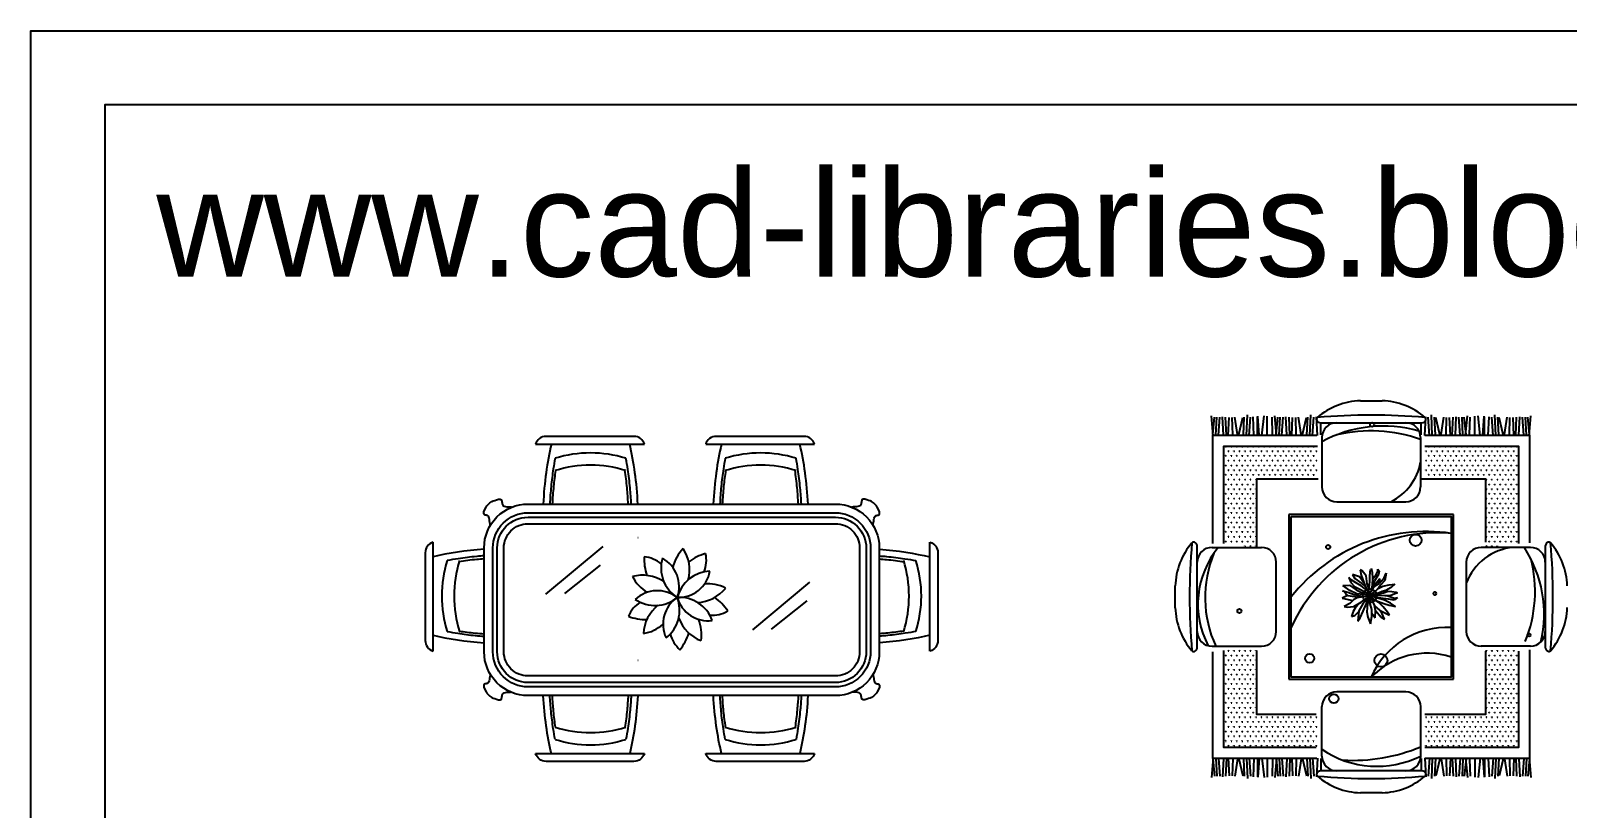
# Model space of a CAD drawing. Header units: inches. Extents: x 11.8 to 54.3, y 7.5 to 32.3.
# Drawn here: x 33.31 to 40.31, y 28.76 to 32.3 of the extents above; entities that cross this region are included whole.
import ezdxf

# ---------------------------------------------------------------- set-up
doc = ezdxf.new("R2010")
doc.units = ezdxf.units.IN
doc.header["$MEASUREMENT"] = 0
for name, color, linetype in [('02', 2, 'Continuous'), ('1', 1, 'Continuous'), ('8', 8, 'Continuous'), ('kadrbm', 4, 'Continuous')]:
    doc.layers.add(name, color=color, linetype=linetype)
doc.styles.add('bmmm', font='swissel.ttf')
pattern_1 = [(0, (-86.709698, 124.909606), (0.0125, 0.021650635), [0.003125, -0.021875]), (90, (-86.708135, 124.909606), (-0.0125, 0.0216506351), [0.0015625, -0.04173877]), (90, (-86.707744, 124.909606), (-0.0125, 0.0216506351), [0.00125, -0.04205127]), (90, (-86.708526, 124.909606), (-0.0125, 0.0216506351), [0.00125, -0.04205127]), (60, (-86.707354, 124.909606), (-0.0125, 0.021650635), [0.001, -0.024]), (120, (-86.708916, 124.909606), (-0.025, 1e-11), [0.001, -0.024])]

# ---------------------------------------------------------------- blocks, each defined once
blk = doc.blocks.new('kadrbm')
at = {"layer": 'kadrbm', "color": 4}
blk.add_lwpolyline([(0, 0), (0, 24.7972), (21, 24.7972), (21, 0), (0, 0)], close=True, dxfattribs=at)
blk.add_lwpolyline([(20.6631, 0.3257), (20.6631, 24.4603), (0.3369, 24.4603), (0.3369, 0.3257), (20.6631, 0.3257)], dxfattribs=at)
at = {"layer": 'kadrbm', "color": 211, "true_color": 0xf674fb, "style": 'bmmm'}
blk.add_text('www.cad-libraries.blogspot.com', height=0.485134, dxfattribs=at).set_placement((0.5726, 23.6772))

msp = doc.modelspace()

# ---------------------------------------------------------------- hatches: boundary and pattern name
at = {"layer": '8'}
h = msp.add_hatch(dxfattribs=at)
h.set_pattern_fill('SWAMP', color=256, scale=0.025, style=0)
h.set_pattern_definition(pattern_1)
h.paths.add_polyline_path([(39.1755, 30.2562), (39.1755, 30.4062), (38.7449, 30.4062), (38.7449, 29.9625), (38.8949, 29.9441), (38.8949, 30.2562)])
h = msp.add_hatch(dxfattribs=at)
h.set_pattern_fill('SWAMP', color=256, scale=0.025, style=0)
h.set_pattern_definition(pattern_1)
h.paths.add_polyline_path([(39.6581, 30.2562), (39.6581, 30.4062), (40.0888, 30.4062), (40.0888, 29.9625), (39.9388, 29.9441), (39.9388, 30.2562)])
h = msp.add_hatch(dxfattribs=at)
h.set_pattern_fill('SWAMP', color=256, scale=0.025, style=0)
h.set_pattern_definition(pattern_1)
h.paths.add_polyline_path([(39.1755, 29.1822), (39.1755, 29.0322), (38.7449, 29.0322), (38.7449, 29.4759), (38.8949, 29.4943), (38.8949, 29.1822)])
h = msp.add_hatch(dxfattribs=at)
h.set_pattern_fill('SWAMP', color=256, scale=0.025, style=0)
h.set_pattern_definition(pattern_1)
h.paths.add_polyline_path([(39.6581, 29.1822), (39.6581, 29.0322), (40.0888, 29.0322), (40.0888, 29.4759), (39.9388, 29.4943), (39.9388, 29.1822)])

# ---------------------------------------------------------------- linework, layer by layer
at = {"layer": '02'}
for p, q in [((39.3671, 30.6122), (39.4663, 30.6122)), ((38.6966, 30.4529), (38.6885, 30.5438)), ((38.6946, 30.4589), (38.7027, 30.5377)), ((38.7087, 30.4562), (38.7128, 30.5377)), ((38.7208, 30.4562), (38.7269, 30.5377)), ((38.7431, 30.4562), (38.739, 30.5397)), ((38.7572, 30.4562), (38.7532, 30.5377)), ((38.7653, 30.4549), (38.7693, 30.5357)), ((38.7855, 30.4569), (38.7835, 30.5357)), ((38.8077, 30.4589), (38.7956, 30.5377)), ((38.8138, 30.4589), (38.832, 30.5357)), ((38.834, 30.4569), (38.8381, 30.5377)), ((38.8482, 30.4549), (38.8522, 30.5478)), ((38.8603, 30.4549), (38.8664, 30.5377)), ((38.8825, 30.4549), (38.8785, 30.5397)), ((38.8987, 30.4569), (38.8987, 30.5397)), ((38.9063, 30.4562), (38.9007, 30.5418)), ((38.9189, 30.4549), (38.929, 30.5438)), ((38.9431, 30.4562), (38.9431, 30.5418)), ((38.9674, 30.461), (38.9654, 30.5377)), ((38.9853, 30.4562), (38.9775, 30.5438)), ((38.9836, 30.4589), (38.9917, 30.5377)), ((38.9977, 30.4562), (39.0018, 30.5377)), ((39.0098, 30.4562), (39.0159, 30.5377)), ((39.0321, 30.4562), (39.028, 30.5397)), ((39.0462, 30.4562), (39.0422, 30.5377)), ((39.0543, 30.4549), (39.0583, 30.5357)), ((39.0745, 30.4569), (39.0725, 30.5357)), ((39.0967, 30.4589), (39.0846, 30.5377)), ((39.1028, 30.4589), (39.121, 30.5357)), ((39.123, 30.4569), (39.1271, 30.5377)), ((39.1372, 30.4549), (39.1412, 30.5478)), ((39.1493, 30.4549), (39.1554, 30.5377)), ((39.1715, 30.4549), (39.1675, 30.5397)), ((39.6607, 30.4549), (39.6647, 30.5397)), ((39.6829, 30.4549), (39.6768, 30.5377)), ((39.695, 30.4549), (39.691, 30.5478)), ((39.7092, 30.4569), (39.7051, 30.5377)), ((39.7294, 30.4589), (39.7112, 30.5357)), ((39.7354, 30.4589), (39.7476, 30.5377)), ((39.7577, 30.4569), (39.7597, 30.5357)), ((39.7779, 30.4549), (39.7738, 30.5357)), ((39.786, 30.4562), (39.79, 30.5377)), ((39.8001, 30.4562), (39.8042, 30.5397)), ((39.8223, 30.4562), (39.8163, 30.5377)), ((39.8345, 30.4562), (39.8304, 30.5377)), ((39.8486, 30.4589), (39.8405, 30.5377)), ((39.8469, 30.4562), (39.8547, 30.5438)), ((39.8648, 30.461), (39.8668, 30.5377)), ((39.889, 30.4562), (39.889, 30.5418)), ((39.9133, 30.4549), (39.9032, 30.5438)), ((39.9259, 30.4562), (39.9315, 30.5418)), ((39.9335, 30.4569), (39.9335, 30.5397)), ((39.9497, 30.4549), (39.9537, 30.5397)), ((39.9719, 30.4549), (39.9658, 30.5377)), ((39.984, 30.4549), (39.98, 30.5478)), ((39.9982, 30.4569), (39.9941, 30.5377)), ((40.0184, 30.4589), (40.0002, 30.5357)), ((40.0244, 30.4589), (40.0366, 30.5377)), ((40.0467, 30.4569), (40.0487, 30.5357)), ((40.0669, 30.4549), (40.0628, 30.5357)), ((40.075, 30.4562), (40.079, 30.5377)), ((40.0891, 30.4562), (40.0932, 30.5397)), ((40.1113, 30.4562), (40.1053, 30.5377)), ((40.1235, 30.4562), (40.1194, 30.5377)), ((40.1376, 30.4589), (40.1295, 30.5377)), ((40.1356, 30.4529), (40.1437, 30.5438)), ((39.1867, 30.5122), (39.6467, 30.5122)), ((39.1877, 30.4569), (39.1877, 30.5081)), ((39.6445, 30.4569), (39.6445, 30.5081)), ((35.6092, 30.4142), (36.1053, 30.4142)), ((36.3843, 30.4142), (36.8804, 30.4142)), ((39.1917, 30.4447), (39.1917, 30.2197)), ((39.6417, 30.4447), (39.6417, 30.2197)), ((39.2592, 30.1522), (39.5742, 30.1522)), ((39.7918, 30.0942), (39.0418, 30.0942)), ((39.0418, 30.0942), (39.0418, 29.3442)), ((39.7918, 29.3442), (39.7918, 30.0942)), ((35.1425, 29.4722), (35.1425, 29.9682)), ((36.0753, 29.9893), (36.0767, 29.9893)), ((37.4063, 29.4722), (37.4063, 29.9682)), ((35.916, 29.949), (35.6551, 29.7312)), ((38.6238, 29.4891), (38.6238, 29.9491)), ((38.6913, 29.9441), (38.9163, 29.9441)), ((40.1424, 29.9443), (39.9174, 29.9443)), ((40.2099, 29.9493), (40.2099, 29.4893)), ((35.9037, 29.8631), (35.741, 29.7343)), ((38.9838, 29.5616), (38.9838, 29.8766)), ((39.3755, 29.8383), (39.3667, 29.842)), ((39.3667, 29.842), (39.3711, 29.8185)), ((39.3935, 29.8143), (39.3755, 29.8383)), ((39.4096, 29.8154), (39.414, 29.844)), ((39.4164, 29.8503), (39.4203, 29.8321)), ((39.4203, 29.8321), (39.4222, 29.8023)), ((39.4393, 29.8206), (39.4475, 29.8357)), ((39.4475, 29.8357), (39.4471, 29.8446)), ((39.4471, 29.8446), (39.4529, 29.8357)), ((39.4529, 29.8357), (39.45, 29.8216)), ((39.4753, 29.8054), (39.485, 29.8263)), ((39.485, 29.8263), (39.4792, 29.794)), ((39.8499, 29.8768), (39.8499, 29.5618)), ((36.8581, 29.7864), (36.5973, 29.5686)), ((38.5238, 29.6695), (38.5238, 29.7686)), ((39.2874, 29.771), (39.3181, 29.7715)), ((39.319, 29.7481), (39.2874, 29.771)), ((39.3151, 29.807), (39.3239, 29.7851)), ((39.3259, 29.7971), (39.3151, 29.807)), ((39.3181, 29.7715), (39.3473, 29.7517)), ((39.3239, 29.7851), (39.34, 29.7669)), ((39.3448, 29.7851), (39.3259, 29.7971)), ((39.3638, 29.8107), (39.3307, 29.8216)), ((39.3307, 29.8216), (39.3424, 29.8028)), ((39.34, 29.7669), (39.3653, 29.7533)), ((39.3424, 29.8028), (39.374, 29.7794)), ((39.3706, 29.7695), (39.3448, 29.7851)), ((39.3836, 29.783), (39.3638, 29.8107)), ((39.3653, 29.7533), (39.3872, 29.7413)), ((39.3986, 29.748), (39.3706, 29.7695)), ((39.3711, 29.8185), (39.3877, 29.7715)), ((39.374, 29.7794), (39.3906, 29.7642)), ((39.3877, 29.7715), (39.41, 29.7233)), ((39.3974, 29.7783), (39.3935, 29.8143)), ((39.407, 29.7569), (39.3974, 29.7783)), ((39.4057, 29.7449), (39.4105, 29.7893)), ((39.4105, 29.7893), (39.4096, 29.8154)), ((39.4135, 29.7403), (39.4298, 29.7659)), ((39.4213, 29.7742), (39.416, 29.7461)), ((39.4315, 29.7914), (39.4186, 29.7608)), ((39.4222, 29.8023), (39.4213, 29.7742)), ((39.4221, 29.7997), (39.4393, 29.8206)), ((39.4316, 29.7739), (39.4243, 29.7586)), ((39.4298, 29.7659), (39.4539, 29.7815)), ((39.45, 29.8216), (39.4315, 29.7914)), ((39.4316, 29.7739), (39.4558, 29.8028)), ((39.4514, 29.7622), (39.4364, 29.7455)), ((39.4451, 29.7552), (39.469, 29.7679)), ((39.4558, 29.8028), (39.45, 29.7794)), ((39.4592, 29.7721), (39.4514, 29.7622)), ((39.4539, 29.7815), (39.4753, 29.8054)), ((39.4792, 29.794), (39.4592, 29.7721)), ((39.469, 29.7679), (39.4987, 29.7731)), ((39.5074, 29.7622), (39.4836, 29.7486)), ((39.4987, 29.7731), (39.5249, 29.7762)), ((39.5249, 29.7762), (39.5074, 29.7622)), ((36.8458, 29.7005), (36.6832, 29.5717)), ((39.3085, 29.7259), (39.284, 29.7137)), ((39.284, 29.7137), (39.3322, 29.7022)), ((39.2927, 29.7434), (39.2864, 29.747)), ((39.2864, 29.747), (39.3103, 29.7403)), ((39.301, 29.7324), (39.2927, 29.7434)), ((39.319, 29.6886), (39.2927, 29.6756)), ((39.3117, 29.723), (39.301, 29.7324)), ((39.3103, 29.7403), (39.3385, 29.7293)), ((39.3594, 29.7163), (39.3117, 29.723)), ((39.3507, 29.7335), (39.319, 29.7481)), ((39.3366, 29.7048), (39.319, 29.6886)), ((39.3531, 29.7147), (39.3366, 29.7048)), ((39.338, 29.6751), (39.3706, 29.6949)), ((39.3385, 29.7293), (39.3716, 29.722)), ((39.3611, 29.6891), (39.3448, 29.6704)), ((39.3473, 29.7517), (39.3986, 29.7263)), ((39.393, 29.7277), (39.3507, 29.7335)), ((39.3809, 29.7189), (39.3531, 29.7147)), ((39.3784, 29.6876), (39.3599, 29.6552)), ((39.3706, 29.6949), (39.41, 29.7233)), ((39.3716, 29.722), (39.3893, 29.72)), ((39.41, 29.7233), (39.3784, 29.6876)), ((39.3799, 29.6537), (39.41, 29.7233)), ((39.41, 29.7233), (39.3809, 29.7189)), ((39.3872, 29.7413), (39.41, 29.7233)), ((39.41, 29.7233), (39.393, 29.7277)), ((39.3994, 29.6865), (39.3959, 29.6505)), ((39.41, 29.7233), (39.3994, 29.6865)), ((39.41, 29.7233), (39.4057, 29.7449)), ((39.41, 29.7233), (39.4135, 29.7403)), ((39.4524, 29.7376), (39.41, 29.7233)), ((39.4242, 29.7371), (39.41, 29.7233)), ((39.41, 29.7233), (39.4719, 29.7371)), ((39.4485, 29.7246), (39.41, 29.7233)), ((39.41, 29.7233), (39.432, 29.6782)), ((39.4305, 29.7064), (39.41, 29.7233)), ((39.4772, 29.7032), (39.41, 29.7233)), ((39.4115, 29.6876), (39.41, 29.7233)), ((39.4188, 29.662), (39.4115, 29.6876)), ((39.4364, 29.7455), (39.4242, 29.7371)), ((39.451, 29.6933), (39.4305, 29.7064)), ((39.4953, 29.7079), (39.4356, 29.7157)), ((39.437, 29.7022), (39.4748, 29.6891)), ((39.4787, 29.7241), (39.4485, 29.7246)), ((39.4714, 29.673), (39.451, 29.6933)), ((39.467, 29.7429), (39.4524, 29.7376)), ((39.4836, 29.7486), (39.467, 29.7429)), ((39.4719, 29.7371), (39.4933, 29.7449)), ((39.4748, 29.6891), (39.4991, 29.6808)), ((39.504, 29.6897), (39.4772, 29.7032)), ((39.5026, 29.7236), (39.4787, 29.7241)), ((39.4923, 29.7238), (39.523, 29.7131)), ((39.4933, 29.7449), (39.5103, 29.7439)), ((39.5215, 29.7043), (39.4953, 29.7079)), ((39.5235, 29.7324), (39.5026, 29.7236)), ((39.5269, 29.6756), (39.504, 29.6897)), ((39.5103, 29.7439), (39.5303, 29.7408)), ((39.5366, 29.7168), (39.5215, 29.7043)), ((39.523, 29.7131), (39.5366, 29.7168)), ((39.5366, 29.7376), (39.5235, 29.7324)), ((39.5303, 29.7408), (39.5366, 29.7376)), ((39.2927, 29.6756), (39.3064, 29.6714)), ((39.3064, 29.6714), (39.338, 29.6751)), ((39.3341, 29.6526), (39.3263, 29.6292)), ((39.3263, 29.6292), (39.3424, 29.6339)), ((39.3448, 29.6704), (39.3341, 29.6526)), ((39.3424, 29.6339), (39.359, 29.6505)), ((39.3599, 29.6552), (39.3551, 29.6088)), ((39.3551, 29.6088), (39.3658, 29.6229)), ((39.3658, 29.6229), (39.3799, 29.6537)), ((39.3959, 29.6505), (39.4018, 29.6266)), ((39.4018, 29.6266), (39.4135, 29.5963)), ((39.4135, 29.5963), (39.4198, 29.6302)), ((39.4198, 29.6302), (39.4188, 29.662)), ((39.4198, 29.6448), (39.4344, 29.6239)), ((39.4368, 29.6563), (39.431, 29.6792)), ((39.432, 29.6782), (39.4548, 29.6589)), ((39.4344, 29.6239), (39.4364, 29.6563)), ((39.4364, 29.6563), (39.4617, 29.626)), ((39.4548, 29.6589), (39.4753, 29.6479)), ((39.4714, 29.6307), (39.4607, 29.6558)), ((39.4617, 29.626), (39.4777, 29.6177)), ((39.4909, 29.649), (39.4714, 29.673)), ((39.4777, 29.6177), (39.4714, 29.6307)), ((39.4753, 29.6479), (39.4996, 29.6354)), ((39.4996, 29.6354), (39.4909, 29.649)), ((39.4991, 29.6808), (39.5269, 29.6756)), ((38.6913, 29.4941), (38.9163, 29.4941)), ((40.1424, 29.4943), (39.9174, 29.4943)), ((36.0753, 29.4305), (36.0767, 29.4305)), ((39.0418, 29.3442), (39.7918, 29.3442)), ((39.5745, 29.2862), (39.2595, 29.2862)), ((39.192, 28.9937), (39.192, 29.2187)), ((39.642, 28.9937), (39.642, 29.2187)), ((35.6092, 29.0056), (36.1053, 29.0056)), ((36.3843, 29.0056), (36.8804, 29.0056)), ((38.6966, 28.9864), (38.6885, 28.8955)), ((38.7087, 28.9831), (38.7128, 28.9016)), ((38.7208, 28.9831), (38.7269, 28.9016)), ((38.7431, 28.9831), (38.739, 28.8996)), ((38.7572, 28.9831), (38.7532, 28.9016)), ((38.7653, 28.9844), (38.7693, 28.9036)), ((38.8482, 28.9844), (38.8522, 28.8915)), ((38.8603, 28.9844), (38.8664, 28.9016)), ((38.8825, 28.9844), (38.8785, 28.8996)), ((38.9063, 28.9831), (38.9007, 28.8975)), ((38.9189, 28.9844), (38.929, 28.8955)), ((38.9431, 28.9831), (38.9431, 28.8975)), ((38.9853, 28.9831), (38.9775, 28.8955)), ((38.9977, 28.9831), (39.0018, 28.9016)), ((39.0098, 28.9831), (39.0159, 28.9016)), ((39.0321, 28.9831), (39.028, 28.8996)), ((39.0462, 28.9831), (39.0422, 28.9016)), ((39.0543, 28.9844), (39.0583, 28.9036)), ((39.1372, 28.9844), (39.1412, 28.8915)), ((39.1493, 28.9844), (39.1554, 28.9016)), ((39.1715, 28.9844), (39.1675, 28.8996)), ((39.6607, 28.9844), (39.6647, 28.8996)), ((39.6829, 28.9844), (39.6768, 28.9016)), ((39.695, 28.9844), (39.691, 28.8915)), ((39.7779, 28.9844), (39.7738, 28.9036)), ((39.786, 28.9831), (39.79, 28.9016)), ((39.8001, 28.9831), (39.8042, 28.8996)), ((39.8223, 28.9831), (39.8163, 28.9016)), ((39.8345, 28.9831), (39.8304, 28.9016)), ((39.8469, 28.9831), (39.8547, 28.8955)), ((39.889, 28.9831), (39.889, 28.8975)), ((39.9133, 28.9844), (39.9032, 28.8955)), ((39.9259, 28.9831), (39.9315, 28.8975)), ((39.9497, 28.9844), (39.9537, 28.8996)), ((39.9719, 28.9844), (39.9658, 28.9016)), ((39.984, 28.9844), (39.98, 28.8915)), ((40.0669, 28.9844), (40.0628, 28.9036)), ((40.075, 28.9831), (40.079, 28.9016)), ((40.0891, 28.9831), (40.0932, 28.8996)), ((40.1113, 28.9831), (40.1053, 28.9016)), ((40.1235, 28.9831), (40.1194, 28.9016)), ((40.1356, 28.9864), (40.1437, 28.8955)), ((38.6946, 28.9804), (38.7027, 28.9016)), ((38.7855, 28.9824), (38.7835, 28.9036)), ((38.8077, 28.9804), (38.7956, 28.9016)), ((38.8138, 28.9804), (38.832, 28.9036)), ((38.834, 28.9824), (38.8381, 28.9016)), ((38.8987, 28.9824), (38.8987, 28.8996)), ((38.9674, 28.9783), (38.9654, 28.9016)), ((38.9836, 28.9804), (38.9917, 28.9016)), ((39.0745, 28.9824), (39.0725, 28.9036)), ((39.0967, 28.9804), (39.0846, 28.9016)), ((39.1028, 28.9804), (39.121, 28.9036)), ((39.123, 28.9824), (39.1271, 28.9016)), ((39.647, 28.9262), (39.187, 28.9262)), ((39.1877, 28.9824), (39.1877, 28.9312)), ((39.6445, 28.9824), (39.6445, 28.9312)), ((39.7092, 28.9824), (39.7051, 28.9016)), ((39.7294, 28.9804), (39.7112, 28.9036)), ((39.7354, 28.9804), (39.7476, 28.9016)), ((39.7577, 28.9824), (39.7597, 28.9036)), ((39.8486, 28.9804), (39.8405, 28.9016)), ((39.8648, 28.9783), (39.8668, 28.9016)), ((39.9335, 28.9824), (39.9335, 28.8996)), ((39.9982, 28.9824), (39.9941, 28.9016)), ((40.0184, 28.9804), (40.0002, 28.9036)), ((40.0244, 28.9804), (40.0366, 28.9016)), ((40.0467, 28.9824), (40.0487, 28.9036)), ((40.1376, 28.9804), (40.1295, 28.9016)), ((39.4665, 28.8262), (39.3674, 28.8262))]:
    msp.add_line(p, q, dxfattribs=at)
for points in [[(38.6949, 29.9625), (38.6949, 30.4562), (39.1692, 30.4562)], [(39.6607, 30.4562), (40.1373, 30.4562), (40.1373, 29.9657)], [(38.7449, 29.9625), (38.7449, 30.4062), (39.1723, 30.4062)], [(39.6602, 30.4062), (40.0873, 30.4062), (40.0873, 29.9625)], [(38.8949, 29.9441), (38.8949, 30.2562), (39.1755, 30.2562)], [(39.6417, 30.2562), (39.9373, 30.2562), (39.9373, 29.9688)], [(39.166, 29.0331), (38.7449, 29.0331), (38.7449, 29.4749)], [(39.166, 29.1831), (38.8949, 29.1831), (38.8949, 29.4749)], [(40.1373, 29.4781), (40.1373, 28.9831), (39.6607, 28.9831)], [(39.1692, 28.9831), (38.6949, 28.9831), (38.6949, 29.4686)], [(39.9373, 29.4718), (39.9373, 29.1831), (39.6602, 29.1831)], [(40.0873, 29.4718), (40.0873, 29.0331), (39.6602, 29.0331)]]:
    msp.add_lwpolyline(points, dxfattribs=at)
for points in [[(36.1053, 30.4142, 0.333667), (36.0573, 30.4502), (35.6573, 30.4502, 0.333667), (35.6092, 30.4142)], [(36.8804, 30.4142, 0.333667), (36.8323, 30.4502), (36.4323, 30.4502, 0.333667), (36.3843, 30.4142)], [(35.1425, 29.9682, 0.333667), (35.1064, 29.9202), (35.1064, 29.5202, 0.333667), (35.1425, 29.4722)], [(37.4063, 29.9682, -0.333667), (37.4424, 29.9202), (37.4424, 29.5202, -0.333667), (37.4063, 29.4722)], [(36.1053, 29.0056, -0.333667), (36.0573, 28.9696), (35.6573, 28.9696, -0.333667), (35.6092, 29.0056)], [(36.8804, 29.0056, -0.333667), (36.8323, 28.9696), (36.4323, 28.9696, -0.333667), (36.3843, 29.0056)]]:
    msp.add_lwpolyline(points, format="xyb", dxfattribs=at)
for points in [[(35.5749, 30.142), (36.9755, 30.142, -0.414214), (37.1755, 29.942), (37.1755, 29.4688, -0.414214), (36.9755, 29.2688), (35.5749, 29.2688, -0.414214), (35.3749, 29.4688), (35.3749, 29.942, -0.414214)], [(35.5749, 30.102), (36.9755, 30.102, -0.414214), (37.1355, 29.942), (37.1355, 29.4688, -0.414214), (36.9755, 29.3088), (35.5749, 29.3088, -0.414214), (35.4149, 29.4688), (35.4149, 29.942, -0.414214)], [(35.5749, 30.082), (36.9755, 30.082, -0.414214), (37.1155, 29.942), (37.1155, 29.4688, -0.414214), (36.9755, 29.3288), (35.5749, 29.3288, -0.414214), (35.4349, 29.4688), (35.4349, 29.942, -0.414214)], [(35.5749, 30.052), (36.9755, 30.052, -0.414214), (37.0855, 29.942), (37.0855, 29.4688, -0.414214), (36.9755, 29.3588), (35.5749, 29.3588, -0.414214), (35.4649, 29.4688), (35.4649, 29.942, -0.414214)]]:
    msp.add_lwpolyline(points, format="xyb", close=True, dxfattribs=at)
msp.add_lwpolyline([(39.0522, 30.0846), (39.7808, 30.0846), (39.7808, 29.3524), (39.0522, 29.3524)], close=True, dxfattribs=at)
for centre, radius in [((39.4205, 30.5037), 0.00934), ((39.6191, 29.9772), 0.0265), ((39.2203, 29.9461), 0.00934), ((39.41, 29.7234), 0.0317), ((39.7063, 29.7344), 0.00696), ((38.8161, 29.6544), 0.00934), ((40.1355, 29.5446), 0.00696), ((39.1361, 29.4386), 0.0209), ((39.4609, 29.4295), 0.0295), ((39.2463, 29.2551), 0.0209)]:
    msp.add_circle(centre, radius, dxfattribs=at)
for centre, radius, start, end in [((39.3768, 30.2968), 0.3156, 91.76514, 130.72654), ((39.4565, 30.2968), 0.3156, 49.27346, 88.23486), ((39.1775, 30.5284), 0.01, 130.72654, 202.66999), ((39.1867, 30.5322), 0.02, 202.66999, 270), ((39.4167, 27.8344), 2.7127, 84.8023, 95.1977), ((39.6467, 30.5322), 0.02, 270, 337.33001), ((39.6559, 30.5284), 0.01, 337.33001, 49.27346), ((39.2592, 30.4447), 0.0675, 90, 180), ((39.4733, 29.911), 0.5863, 74.02839, 118.70595), ((39.4151, 29.8029), 0.6723, 70.30621, 103.41975), ((39.5742, 30.4447), 0.0675, 0, 90), ((35.8597, 29.8317), 0.543, 72.70335, 107.29665), ((35.8597, 29.7758), 0.543, 72.70335, 107.29665), ((36.6348, 29.8317), 0.543, 72.70335, 107.29665), ((36.6348, 29.7758), 0.543, 72.70335, 107.29665), ((39.3906, 30.3796), 0.2555, 297.12776, 349.31091), ((39.2592, 30.2197), 0.0675, 180, 270), ((39.5742, 30.2197), 0.0675, 270, 0), ((38.8392, 29.7589), 0.3156, 139.27346, 178.23486), ((41.3016, 29.7191), 2.7127, 174.8023, 185.1977), ((38.6077, 29.9583), 0.01, 67.33001, 139.27346), ((38.6038, 29.9491), 0.02, 0, 67.33001), ((39.6663, 29.2354), 0.7814, 81.57939, 141.81043), ((39.7195, 29.2796), 0.7313, 85.19509, 155.86298), ((40.2299, 29.9493), 0.02, 112.66999, 180), ((40.226, 29.9586), 0.01, 40.72654, 112.66999), ((37.532, 29.7193), 2.7127, 354.8023, 5.1977), ((39.9944, 29.7592), 0.3156, 1.76514, 40.72654), ((38.6913, 29.8766), 0.0675, 90, 180), ((39.0311, 29.6862), 0.4042, 140.35042, 208.02917), ((39.1893, 29.7154), 0.5295, 157.48562, 204.70695), ((38.9163, 29.8766), 0.0675, 0, 90), ((40.0865, 29.6928), 0.2525, 95.03599, 159.59553), ((39.9174, 29.8768), 0.0675, 90, 180), ((39.6468, 29.6402), 0.5577, 346.93624, 33.049), ((39.5707, 29.7426), 0.5925, 337.50245, 14.75762), ((40.1424, 29.8768), 0.0675, 0, 90), ((35.7249, 29.7227), 0.543, 162.70335, 197.29665), ((35.7808, 29.7227), 0.543, 162.70335, 197.29665), ((36.768, 29.7227), 0.543, 342.70335, 17.29665), ((36.8239, 29.7227), 0.543, 342.70335, 17.29665), ((38.8392, 29.6792), 0.3156, 181.76514, 220.72654), ((39.9944, 29.6795), 0.3156, 319.27346, 358.23486), ((38.6913, 29.5616), 0.0675, 180, 270), ((38.9163, 29.5616), 0.0675, 270, 0), ((39.7598, 29.206), 0.3733, 86.78127, 156.90533), ((39.9174, 29.5618), 0.0675, 180, 270), ((40.1424, 29.5618), 0.0675, 270, 0), ((38.6077, 29.4798), 0.01, 220.72654, 292.66999), ((38.6038, 29.4891), 0.02, 292.66999, 0), ((40.2299, 29.4893), 0.02, 180, 247.33001), ((40.226, 29.4801), 0.01, 247.33001, 319.27346), ((39.6719, 29.1097), 0.3523, 71.99678, 136.45952), ((39.2595, 29.2187), 0.0675, 90, 180), ((39.5745, 29.2187), 0.0675, 0, 90), ((35.8597, 29.6439), 0.543, 252.70335, 287.29665), ((36.6348, 29.6439), 0.543, 252.70335, 287.29665), ((35.8597, 29.588), 0.543, 252.70335, 287.29665), ((36.6348, 29.588), 0.543, 252.70335, 287.29665), ((39.4431, 29.3926), 0.4457, 235.71121, 296.49911), ((39.2595, 28.9937), 0.0675, 180, 270), ((39.3294, 29.7951), 0.8211, 267.03773, 292.37724), ((39.5745, 28.9937), 0.0675, 270, 0), ((39.1777, 28.91), 0.01, 157.33001, 229.27346), ((39.187, 28.9062), 0.02, 90, 157.33001), ((39.647, 28.9062), 0.02, 22.66999, 90), ((39.6562, 28.91), 0.01, 310.72654, 22.66999), ((39.417, 31.604), 2.7127, 264.8023, 275.1977), ((39.3771, 29.1416), 0.3156, 229.27346, 268.23486), ((39.4568, 29.1416), 0.3156, 271.76514, 310.72654)]:
    msp.add_arc(centre, radius, start, end, dxfattribs=at)
for centre, major_axis, start_param, end_param in [((35.8597, 30.0508), (0, -0.6317), 4.099527, 4.56758), ((35.8597, 30.0508), (0, -0.6317), 7.99879, 8.466844), ((36.6348, 30.0508), (0, -0.6317), 4.099527, 4.56758), ((36.6348, 30.0508), (0, -0.6317), 7.99879, 8.466844), ((35.5059, 29.7227), (0.6317, 0), 8.062748, 8.466844), ((35.5059, 29.7227), (0.6317, 0), 4.099527, 4.503623)]:
    msp.add_ellipse(centre, major_axis=major_axis, ratio=0.345133, start_param=start_param, end_param=end_param, dxfattribs=at)
at = {"layer": '02', "extrusion": (0, 0, -1)}
for centre, major_axis, start_param, end_param in [((37.043, 29.7227), (0.6317, 0), 4.923784, 5.325251), ((37.043, 29.7227), (0.6317, 0), 0.957934, 1.359402), ((35.8597, 29.369), (0, 0.6317), 4.099527, 4.553045), ((35.8597, 29.369), (0, 0.6317), 1.730141, 2.183659), ((36.6348, 29.369), (0, 0.6317), 4.099527, 4.553045), ((36.6348, 29.369), (0, 0.6317), 1.730141, 2.183659)]:
    msp.add_ellipse(centre, major_axis=major_axis, ratio=0.345133, start_param=start_param, end_param=end_param, dxfattribs=at)
at = {"layer": '02'}
for points, knots in [([(35.6982, 30.3502), (35.6952, 30.3344), (35.6925, 30.3182), (35.686, 30.2758), (35.6827, 30.2492), (35.6774, 30.1957), (35.6754, 30.169), (35.674, 30.142)], [4.2084563, 4.2084563, 4.2084563, 4.2084563, 4.2962292, 4.2962292, 4.433179, 4.433179, 4.5651263, 4.5651263, 4.5651263, 4.5651263]), ([(36.0454, 30.142), (36.0441, 30.1668), (36.0423, 30.1915), (36.0373, 30.2444), (36.0339, 30.2724), (36.0272, 30.3169), (36.0243, 30.3338), (36.0212, 30.3502)], [8.0012444, 8.0012444, 8.0012444, 8.0012444, 8.1227425, 8.1227425, 8.2664644, 8.2664644, 8.3579144, 8.3579144, 8.3579144, 8.3579144]), ([(36.4733, 30.3502), (36.4703, 30.3344), (36.4675, 30.3182), (36.4611, 30.2758), (36.4577, 30.2492), (36.4524, 30.1957), (36.4504, 30.169), (36.4491, 30.142)], [4.2084563, 4.2084563, 4.2084563, 4.2084563, 4.2962292, 4.2962292, 4.433179, 4.433179, 4.5651263, 4.5651263, 4.5651263, 4.5651263]), ([(36.8205, 30.142), (36.8192, 30.1668), (36.8174, 30.1915), (36.8124, 30.2444), (36.809, 30.2724), (36.8022, 30.3169), (36.7994, 30.3338), (36.7962, 30.3502)], [8.0012444, 8.0012444, 8.0012444, 8.0012444, 8.1227425, 8.1227425, 8.2664644, 8.2664644, 8.3579144, 8.3579144, 8.3579144, 8.3579144]), ([(35.7001, 30.2949), (35.6966, 30.2712), (35.6936, 30.2468), (35.6886, 30.1957), (35.6866, 30.169), (35.6852, 30.142)], [4.3081151, 4.3081151, 4.3081151, 4.3081151, 4.433179, 4.433179, 4.5651263, 4.5651263, 4.5651263, 4.5651263]), ([(36.0314, 30.142), (36.0301, 30.1668), (36.0284, 30.1915), (36.0234, 30.243), (36.0202, 30.2698), (36.0164, 30.2958)], [8.0012444, 8.0012444, 8.0012444, 8.0012444, 8.1227425, 8.1227425, 8.2598231, 8.2598231, 8.2598231, 8.2598231]), ([(36.4752, 30.2949), (36.4717, 30.2712), (36.4687, 30.2468), (36.4636, 30.1957), (36.4616, 30.169), (36.4602, 30.142)], [4.3081151, 4.3081151, 4.3081151, 4.3081151, 4.433179, 4.433179, 4.5651263, 4.5651263, 4.5651263, 4.5651263]), ([(36.8065, 30.142), (36.8052, 30.1668), (36.8034, 30.1915), (36.7985, 30.243), (36.7953, 30.2698), (36.7914, 30.2958)], [8.0012444, 8.0012444, 8.0012444, 8.0012444, 8.1227425, 8.1227425, 8.2598231, 8.2598231, 8.2598231, 8.2598231]), ([(35.4029, 30.0439), (35.4019, 30.0527), (35.3998, 30.0683), (35.3949, 30.0916), (35.3647, 30.0896), (35.3873, 30.1404), (35.4108, 30.1555), (35.4551, 30.1693), (35.4563, 30.1469), (35.4614, 30.1287), (35.4827, 30.1305), (35.4962, 30.1287), (35.501, 30.1278)], [25.854151, 25.854151, 25.854151, 25.854151, 52.771329, 71.894905, 86.117928, 121.954734, 172.04851, 202.476174, 216.691855, 230.01003, 254.635643, 269.112988, 269.112988, 269.112988, 269.112988]), ([(37.1471, 30.0446), (37.1481, 30.0532), (37.1502, 30.0686), (37.155, 30.0916), (37.1852, 30.0896), (37.1626, 30.1404), (37.1391, 30.1555), (37.0948, 30.1693), (37.0937, 30.1469), (37.0886, 30.1287), (37.0674, 30.1305), (37.054, 30.1288), (37.0493, 30.1278)], [26.596612, 26.596612, 26.596612, 26.596612, 52.771329, 71.894905, 86.117928, 121.954734, 172.04851, 202.476174, 216.691855, 230.01003, 254.635643, 268.767944, 268.767944, 268.767944, 268.767944]), ([(35.3749, 29.9059), (35.3635, 29.905), (35.3522, 29.9041), (35.3123, 29.9003), (35.2843, 29.8969), (35.2398, 29.8901), (35.2229, 29.8873), (35.2064, 29.8841)], [8.0663515, 8.0663515, 8.0663515, 8.0663515, 8.1227425, 8.1227425, 8.2664644, 8.2664644, 8.3579144, 8.3579144, 8.3579144, 8.3579144]), ([(37.1755, 29.9058), (37.1864, 29.9049), (37.1972, 29.904), (37.2365, 29.9003), (37.2646, 29.8969), (37.309, 29.8901), (37.3259, 29.8873), (37.3424, 29.8841)], [8.0690291, 8.0690291, 8.0690291, 8.0690291, 8.1227425, 8.1227425, 8.2664644, 8.2664644, 8.3579144, 8.3579144, 8.3579144, 8.3579144]), ([(35.3749, 29.8919), (35.3635, 29.891), (35.3522, 29.8901), (35.3136, 29.8864), (35.2869, 29.8832), (35.2609, 29.8793)], [8.0663515, 8.0663515, 8.0663515, 8.0663515, 8.1227425, 8.1227425, 8.2598231, 8.2598231, 8.2598231, 8.2598231]), ([(37.1755, 29.8918), (37.1864, 29.891), (37.1972, 29.89), (37.2352, 29.8864), (37.262, 29.8832), (37.288, 29.8793)], [8.0690291, 8.0690291, 8.0690291, 8.0690291, 8.1227425, 8.1227425, 8.2598231, 8.2598231, 8.2598231, 8.2598231]), ([(35.2064, 29.5612), (35.2222, 29.5582), (35.2385, 29.5554), (35.2809, 29.549), (35.3075, 29.5456), (35.348, 29.5416), (35.3614, 29.5405), (35.3749, 29.5394)], [4.2084563, 4.2084563, 4.2084563, 4.2084563, 4.2962292, 4.2962292, 4.433179, 4.433179, 4.5000191, 4.5000191, 4.5000191, 4.5000191]), ([(35.2618, 29.5631), (35.2855, 29.5596), (35.3099, 29.5566), (35.348, 29.5528), (35.3614, 29.5516), (35.3749, 29.5506)], [4.3081151, 4.3081151, 4.3081151, 4.3081151, 4.433179, 4.433179, 4.5000191, 4.5000191, 4.5000191, 4.5000191]), ([(37.2871, 29.5631), (37.2634, 29.5596), (37.239, 29.5566), (37.2014, 29.5529), (37.1885, 29.5517), (37.1755, 29.5508)], [4.3081151, 4.3081151, 4.3081151, 4.3081151, 4.433179, 4.433179, 4.4973415, 4.4973415, 4.4973415, 4.4973415]), ([(37.3424, 29.5612), (37.3266, 29.5582), (37.3104, 29.5554), (37.268, 29.549), (37.2413, 29.5456), (37.2014, 29.5417), (37.1885, 29.5405), (37.1755, 29.5396)], [4.2084563, 4.2084563, 4.2084563, 4.2084563, 4.2962292, 4.2962292, 4.433179, 4.433179, 4.4973415, 4.4973415, 4.4973415, 4.4973415]), ([(35.4026, 29.3673), (35.4017, 29.3593), (35.3996, 29.3445), (35.3949, 29.3223), (35.3647, 29.3243), (35.3873, 29.2734), (35.4108, 29.2583), (35.4551, 29.2446), (35.4563, 29.2669), (35.4614, 29.2852), (35.4805, 29.2835), (35.4925, 29.2847), (35.4956, 29.2852)], [28.55667, 28.55667, 28.55667, 28.55667, 52.771329, 71.894905, 86.117928, 121.954734, 172.04851, 202.476174, 216.691855, 230.01003, 254.635643, 263.792895, 263.792895, 263.792895, 263.792895]), ([(37.1474, 29.3666), (37.1483, 29.3588), (37.1504, 29.3442), (37.155, 29.3223), (37.1852, 29.3243), (37.1626, 29.2734), (37.1391, 29.2583), (37.0948, 29.2446), (37.0937, 29.2669), (37.0886, 29.2852), (37.0696, 29.2835), (37.0578, 29.2847), (37.0547, 29.2851)], [29.290825, 29.290825, 29.290825, 29.290825, 52.771329, 71.894905, 86.117928, 121.954734, 172.04851, 202.476174, 216.691855, 230.01003, 254.635643, 263.419397, 263.419397, 263.419397, 263.419397]), ([(35.6982, 29.0696), (35.6952, 29.0854), (35.6925, 29.1016), (35.686, 29.144), (35.6827, 29.1706), (35.6777, 29.2211), (35.6758, 29.2448), (35.6745, 29.2688)], [4.2084563, 4.2084563, 4.2084563, 4.2084563, 4.2962292, 4.2962292, 4.433179, 4.433179, 4.5503345, 4.5503345, 4.5503345, 4.5503345]), ([(35.7001, 29.1249), (35.6966, 29.1486), (35.6936, 29.173), (35.6888, 29.2211), (35.687, 29.2448), (35.6857, 29.2688)], [4.3081151, 4.3081151, 4.3081151, 4.3081151, 4.433179, 4.433179, 4.5503345, 4.5503345, 4.5503345, 4.5503345]), ([(36.0309, 29.2688), (36.0297, 29.247), (36.0281, 29.2254), (36.0234, 29.1768), (36.0202, 29.15), (36.0164, 29.124)], [8.0160361, 8.0160361, 8.0160361, 8.0160361, 8.1227425, 8.1227425, 8.2598231, 8.2598231, 8.2598231, 8.2598231]), ([(36.0449, 29.2688), (36.0437, 29.247), (36.0421, 29.2254), (36.0373, 29.1754), (36.0339, 29.1474), (36.0272, 29.1029), (36.0243, 29.086), (36.0212, 29.0696)], [8.0160361, 8.0160361, 8.0160361, 8.0160361, 8.1227425, 8.1227425, 8.2664644, 8.2664644, 8.3579144, 8.3579144, 8.3579144, 8.3579144]), ([(36.4733, 29.0696), (36.4703, 29.0854), (36.4675, 29.1016), (36.4611, 29.144), (36.4577, 29.1706), (36.4527, 29.2211), (36.4509, 29.2448), (36.4495, 29.2688)], [4.2084563, 4.2084563, 4.2084563, 4.2084563, 4.2962292, 4.2962292, 4.433179, 4.433179, 4.5503345, 4.5503345, 4.5503345, 4.5503345]), ([(36.4752, 29.1249), (36.4717, 29.1486), (36.4687, 29.173), (36.4639, 29.2211), (36.4621, 29.2448), (36.4607, 29.2688)], [4.3081151, 4.3081151, 4.3081151, 4.3081151, 4.433179, 4.433179, 4.5503345, 4.5503345, 4.5503345, 4.5503345]), ([(36.806, 29.2688), (36.8048, 29.247), (36.8031, 29.2254), (36.7985, 29.1768), (36.7953, 29.15), (36.7914, 29.124)], [8.0160361, 8.0160361, 8.0160361, 8.0160361, 8.1227425, 8.1227425, 8.2598231, 8.2598231, 8.2598231, 8.2598231]), ([(36.82, 29.2688), (36.8188, 29.247), (36.8171, 29.2254), (36.8124, 29.1754), (36.809, 29.1474), (36.8022, 29.1029), (36.7994, 29.086), (36.7962, 29.0696)], [8.0160361, 8.0160361, 8.0160361, 8.0160361, 8.1227425, 8.1227425, 8.2664644, 8.2664644, 8.3579144, 8.3579144, 8.3579144, 8.3579144])]:
    msp.add_open_spline(points, degree=3, knots=knots, dxfattribs=at)
at = {"layer": '1'}
for centre, radius, start, end in [((36.3372, 29.89), 0.2331, 177.21051, 198.35141), ((36.0898, 29.7569), 0.1452, 50.50863, 84.24757), ((36.3401, 29.8507), 0.1594, 163.77608, 237.51587), ((36.1164, 29.7664), 0.1469, 340.04468, 61.24727), ((36.4171, 29.8096), 0.1875, 136.1301, 166.49315), ((36.1379, 29.8439), 0.1729, 344.1324, 33.6013), ((36.4454, 29.6913), 0.2331, 105.21052, 126.35141), ((36.2423, 29.8854), 0.1452, 338.50863, 12.24757), ((36.2595, 29.8631), 0.1469, 268.04468, 349.24727), ((36.4088, 29.6764), 0.1594, 91.77608, 165.51587), ((36.0971, 29.6448), 0.1729, 56.1324, 105.6013), ((36.2159, 29.8997), 0.1875, 208.1301, 238.49315), ((36.3399, 29.8665), 0.1729, 272.1324, 321.6013), ((36.3935, 29.5905), 0.1875, 64.1301, 94.49315), ((36.1649, 29.5722), 0.1452, 122.50863, 156.24757), ((36.1641, 29.6004), 0.1469, 52.04468, 133.24727), ((36.1531, 29.8392), 0.1594, 235.77608, 309.51587), ((36.3368, 29.5945), 0.1469, 124.04468, 205.24727), ((36.1062, 29.6578), 0.1594, 307.77608, 21.51587), ((36.2643, 29.5572), 0.1594, 19.77608, 93.51587), ((36.3957, 29.7568), 0.1469, 196.04468, 277.24727), ((36.2897, 29.527), 0.2331, 33.21051, 54.35141), ((36.1147, 29.8486), 0.2331, 249.21052, 270.35141), ((36.2738, 29.5444), 0.1729, 128.1324, 177.6013), ((36.4238, 29.6815), 0.1729, 200.1324, 249.6013), ((36.1778, 29.5451), 0.1875, 352.1301, 22.49315), ((36.4116, 29.7801), 0.1452, 266.50863, 300.24757), ((36.0681, 29.7363), 0.1875, 280.1301, 310.49315), ((36.3638, 29.5865), 0.1452, 194.50863, 228.24757), ((36.0854, 29.6242), 0.2331, 321.21051, 342.35141)]:
    msp.add_arc(centre, radius, start, end, dxfattribs=at)

# ---------------------------------------------------------------- block references
at = {"layer": 'kadrbm'}
msp.add_blockref('kadrbm', (33.3092, 7.5012), dxfattribs=at)

doc.saveas('drawing.dxf')
